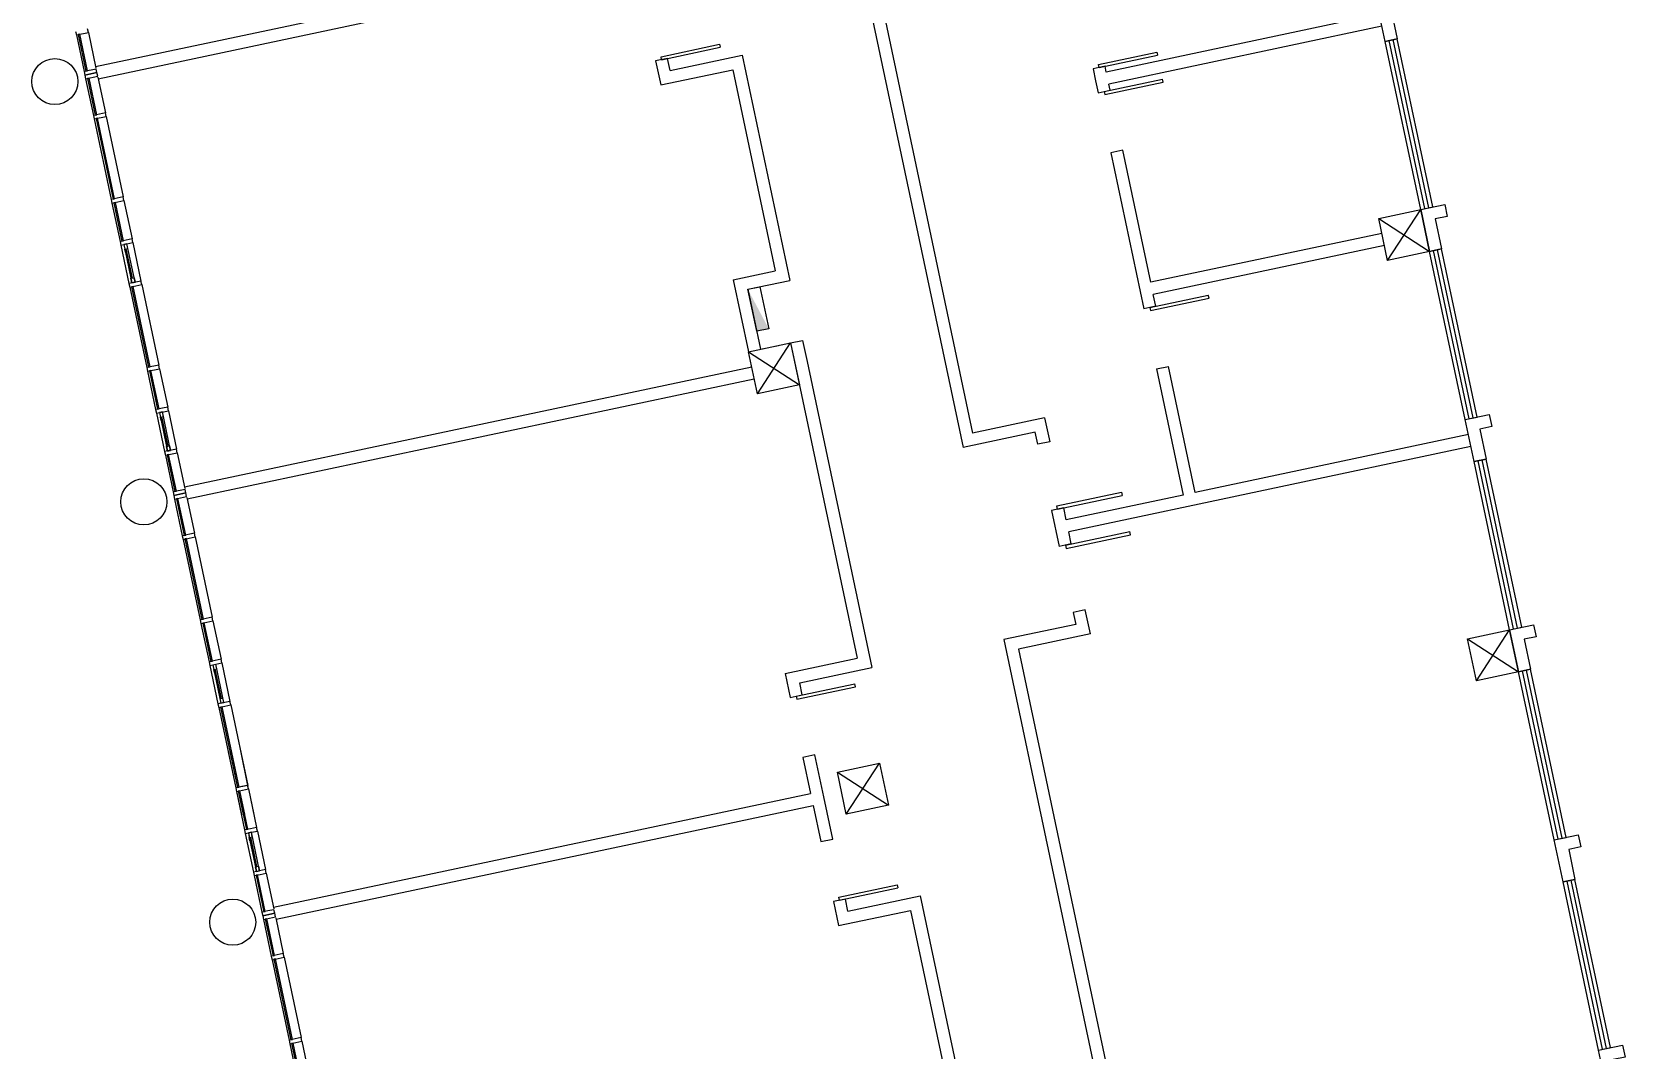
# Model space of a CAD drawing. Header units: millimetres. Extents: x -28081 to 11848482, y -6212777 to 128443.
# Drawn here: x -21721 to 4251, y 51252 to 67841 of the extents above; entities that cross this region are included whole.
import ezdxf

# ---------------------------------------------------------------- set-up
doc = ezdxf.new("R2010")
doc.units = ezdxf.units.MM
doc.header["$LTSCALE"] = 10
doc.layers.add('A—\\M+5C3C5\\M+5B4B0', color=135, linetype='Continuous')
doc.layers.add('A—\\M+5C7BD\\M+5CCE5', color=7, linetype='Continuous')

msp = doc.modelspace()

# ---------------------------------------------------------------- linework, layer by layer
for p, q in [((-11465, 67437), (-10512, 67639)), ((-11455, 67388), (-10501, 67590)), ((-10512, 67639), (-10501, 67590)), ((-11455, 67388), (-11465, 67437)), ((-4335, 67311), (-3381, 67513)), ((-4324, 67262), (-4335, 67311)), ((-4324, 67262), (-3371, 67464)), ((-3381, 67513), (-3371, 67464)), ((-4242, 66871), (-3288, 67073)), ((-4231, 66822), (-3277, 67024)), ((-3277, 67024), (-3288, 67073)), ((-4242, 66871), (-4231, 66822)), ((-3496, 63349), (-2543, 63551)), ((-3486, 63300), (-2532, 63502)), ((-2532, 63502), (-2543, 63551)), ((-3496, 63349), (-3486, 63300)), ((-5010, 60121), (-3961, 60343)), ((-4999, 60067), (-3950, 60289)), ((-3961, 60343), (-3950, 60289)), ((-4999, 60067), (-5010, 60121)), ((-4874, 59480), (-3825, 59702)), ((-4874, 59480), (-4863, 59426)), ((-4863, 59426), (-3814, 59648)), ((-3814, 59648), (-3825, 59702)), ((-9260, 57018), (-8306, 57220)), ((-9249, 56969), (-8296, 57171)), ((-8296, 57171), (-8306, 57220)), ((-9260, 57018), (-9249, 56969)), ((-8566, 53741), (-7613, 53943)), ((-8556, 53692), (-7602, 53894)), ((-7613, 53943), (-7602, 53894)), ((-8556, 53692), (-8566, 53741))]:
    msp.add_line(p, q)
msp.add_lwpolyline([(-10050, 63648), (-9854, 63690), (-9709, 63005), (-9905, 62963)], close=True)
msp.add_solid([(-10050, 63648), (-10050, 63648), (-9905, 62963), (-9709, 63005)])
at = {"layer": 'A—\\M+5C3C5\\M+5B4B0', "extrusion": (7.74398e-26, 8.19673e-27, -1)}
for p, q in [((-21007, 67850), (-20995, 67791)), ((-20995, 67791), (-20799, 67833)), ((-20799, 67833), (-20812, 67891)), ((-20661, 67177), (-20856, 67136)), ((-20856, 67136), (-20844, 67077)), ((-20844, 67077), (-20648, 67119)), ((-20648, 67119), (-20661, 67177)), ((-20522, 66522), (-20718, 66480)), ((-20509, 66463), (-20522, 66522)), ((-20718, 66480), (-20705, 66422)), ((-20705, 66422), (-20509, 66463)), ((-20232, 65152), (-20428, 65111)), ((-20428, 65111), (-20415, 65052)), ((-20415, 65052), (-20219, 65093)), ((-20219, 65093), (-20232, 65152)), ((-20087, 64467), (-20283, 64426)), ((-20283, 64426), (-20270, 64367)), ((-20075, 64409), (-20087, 64467)), ((-20270, 64367), (-20075, 64409)), ((-19942, 63782), (-20138, 63741)), ((-20138, 63741), (-20125, 63682)), ((-20125, 63682), (-19930, 63724)), ((-19930, 63724), (-19942, 63782)), ((-19652, 62413), (-19848, 62371)), ((-19848, 62371), (-19835, 62313)), ((-19835, 62313), (-19640, 62354)), ((-19640, 62354), (-19652, 62413)), ((-19507, 61728), (-19703, 61687)), ((-19703, 61687), (-19690, 61628)), ((-19690, 61628), (-19495, 61669)), ((-19495, 61669), (-19507, 61728)), ((-19362, 61043), (-19558, 61002)), ((-19350, 60984), (-19362, 61043)), ((-19558, 61002), (-19545, 60943)), ((-19545, 60943), (-19350, 60984)), ((-19211, 60329), (-19407, 60288)), ((-19407, 60288), (-19394, 60229)), ((-19394, 60229), (-19198, 60270)), ((-19198, 60270), (-19211, 60329)), ((-19072, 59674), (-19268, 59632)), ((-19268, 59632), (-19255, 59573)), ((-19255, 59573), (-19060, 59615)), ((-19060, 59615), (-19072, 59674)), ((-18782, 58304), (-18978, 58262)), ((-18978, 58262), (-18965, 58204)), ((-18965, 58204), (-18770, 58245)), ((-18770, 58245), (-18782, 58304)), ((-18637, 57619), (-18833, 57578)), ((-18833, 57578), (-18820, 57519)), ((-18820, 57519), (-18625, 57560)), ((-18625, 57560), (-18637, 57619)), ((-18492, 56934), (-18688, 56893)), ((-18688, 56893), (-18675, 56834)), ((-18480, 56876), (-18492, 56934)), ((-18675, 56834), (-18480, 56876)), ((-18202, 55565), (-18398, 55523)), ((-18300, 55544), (-18398, 55523)), ((-18398, 55523), (-18386, 55464)), ((-18398, 55523), (-18386, 55464)), ((-18386, 55464), (-18190, 55506)), ((-18386, 55464), (-18288, 55485)), ((-18203, 55565), (-18300, 55544)), ((-18288, 55485), (-18190, 55506)), ((-18190, 55506), (-18203, 55565)), ((-18190, 55506), (-18202, 55565)), ((-18155, 54859), (-18253, 54838)), ((-18253, 54838), (-18241, 54780)), ((-18058, 54880), (-18155, 54859)), ((-18143, 54800), (-18045, 54821)), ((-18045, 54821), (-18058, 54880)), ((-18241, 54780), (-18143, 54800)), ((-18010, 54174), (-18108, 54153)), ((-18108, 54153), (-18096, 54095)), ((-18096, 54095), (-17998, 54115)), ((-17913, 54195), (-18010, 54174)), ((-17998, 54115), (-17900, 54136)), ((-17900, 54136), (-17913, 54195)), ((-17859, 53460), (-17957, 53439)), ((-17957, 53439), (-17945, 53381)), ((-17945, 53381), (-17847, 53401)), ((-17761, 53481), (-17859, 53460)), ((-17847, 53401), (-17749, 53422)), ((-17749, 53422), (-17761, 53481)), ((-17721, 52805), (-17818, 52784)), ((-17818, 52784), (-17806, 52725)), ((-17806, 52725), (-17708, 52746)), ((-17623, 52825), (-17721, 52805)), ((-17708, 52746), (-17610, 52767)), ((-17610, 52767), (-17623, 52825)), ((-17431, 51435), (-17528, 51414)), ((-17333, 51456), (-17431, 51435)), ((-17320, 51397), (-17333, 51456)), ((-17528, 51414), (-17516, 51355)), ((-17516, 51355), (-17418, 51376)), ((-17418, 51376), (-17320, 51397))]:
    msp.add_line(p, q, dxfattribs=at)
at = {"layer": 'A—\\M+5C3C5\\M+5B4B0'}
for p, q in [((-20995, 67791), (-20869, 67194)), ((-20940, 67803), (-20965, 67798)), ((-20965, 67798), (-20839, 67201)), ((-20814, 67206), (-20940, 67803)), ((-20799, 67833), (-20676, 67252)), ((919, 64948), (339, 67687)), ((984, 64962), (405, 67701)), ((1050, 64976), (470, 67715)), ((1115, 64989), (535, 67729)), ((-20673, 67236), (-20869, 67194)), ((-20869, 67194), (-20856, 67136)), ((-20856, 67136), (-20661, 67177)), ((-20844, 67077), (-20718, 66480)), ((-20839, 67201), (-20814, 67206)), ((-20789, 67089), (-20814, 67083)), ((-20814, 67083), (-20688, 66487)), ((-20663, 66492), (-20789, 67089)), ((-20661, 67177), (-20673, 67236)), ((-20645, 67103), (-20522, 66522)), ((-20688, 66487), (-20663, 66492)), ((-20705, 66422), (-20428, 65111)), ((-20650, 66433), (-20675, 66428)), ((-20675, 66428), (-20398, 65117)), ((-20373, 65122), (-20650, 66433)), ((-20509, 66463), (-20232, 65152)), ((-20415, 65052), (-20283, 64426)), ((-20398, 65117), (-20373, 65122)), ((-20360, 65064), (-20385, 65058)), ((-20385, 65058), (-20253, 64432)), ((-20228, 64437), (-20360, 65064)), ((-20219, 65093), (-20087, 64467)), ((-20253, 64432), (-20228, 64437)), ((-20270, 64367), (-20138, 63741)), ((-20172, 64388), (-20222, 64377)), ((-20172, 64388), (-20222, 64377)), ((-20222, 64377), (-20206, 64303)), ((-20222, 64377), (-20089, 63751)), ((-20206, 64303), (-20156, 64313)), ((-20195, 64250), (-20206, 64303)), ((-20206, 64303), (-20105, 63826)), ((-20080, 63831), (-20181, 64308)), ((-20156, 64313), (-20172, 64388)), ((-20039, 63762), (-20172, 64388)), ((-20075, 64409), (-19942, 63782)), ((1644, 61524), (1064, 64263)), ((1709, 61538), (1129, 64277)), ((1775, 61552), (1195, 64291)), ((1840, 61565), (1260, 64305)), ((-20125, 63682), (-19848, 62371)), ((-20105, 63826), (-20055, 63836)), ((-20089, 63751), (-20105, 63826)), ((-20070, 63694), (-20095, 63689)), ((-20095, 63689), (-19818, 62378)), ((-20039, 63762), (-20089, 63751)), ((-20089, 63751), (-20039, 63762)), ((-19793, 62383), (-20070, 63694)), ((-20055, 63836), (-20039, 63762)), ((-19930, 63724), (-19652, 62413)), ((-19818, 62378), (-19793, 62383)), ((-19640, 62354), (-19507, 61728)), ((-19835, 62313), (-19703, 61687)), ((-19781, 62324), (-19805, 62319)), ((-19805, 62319), (-19673, 61693)), ((-19648, 61698), (-19781, 62324)), ((-19690, 61628), (-19558, 61002)), ((-19673, 61693), (-19648, 61698)), ((-19592, 61649), (-19642, 61638)), ((-19592, 61649), (-19642, 61638)), ((-19642, 61638), (-19626, 61564)), ((-19642, 61638), (-19509, 61012)), ((-19626, 61564), (-19576, 61574)), ((-19615, 61511), (-19626, 61564)), ((-19626, 61564), (-19525, 61087)), ((-19500, 61092), (-19601, 61569)), ((-19576, 61574), (-19592, 61649)), ((-19460, 61023), (-19592, 61649)), ((-19495, 61669), (-19362, 61043)), ((-19525, 61087), (-19475, 61097)), ((-19509, 61012), (-19525, 61087)), ((-19475, 61097), (-19460, 61023)), ((-19545, 60943), (-19419, 60346)), ((-19491, 60955), (-19515, 60949)), ((-19515, 60949), (-19389, 60353)), ((-19460, 61023), (-19509, 61012)), ((-19509, 61012), (-19460, 61023)), ((-19364, 60358), (-19491, 60955)), ((-19350, 60984), (-19227, 60404)), ((2369, 58100), (1789, 60839)), ((2434, 58114), (1854, 60853)), ((2499, 58127), (1920, 60867)), ((2565, 58141), (1985, 60880)), ((-19223, 60388), (-19419, 60346)), ((-19419, 60346), (-19407, 60288)), ((-19407, 60288), (-19211, 60329)), ((-19389, 60353), (-19364, 60358)), ((-19211, 60329), (-19223, 60388)), ((-19394, 60229), (-19268, 59632)), ((-19339, 60240), (-19364, 60235)), ((-19364, 60235), (-19238, 59638)), ((-19213, 59644), (-19339, 60240)), ((-19195, 60254), (-19072, 59674)), ((-19255, 59573), (-18978, 58262)), ((-19238, 59638), (-19213, 59644)), ((-19201, 59585), (-19225, 59580)), ((-19225, 59580), (-18948, 58269)), ((-18923, 58274), (-19201, 59585)), ((-19060, 59615), (-18782, 58304)), ((-18965, 58204), (-18833, 57578)), ((-18948, 58269), (-18923, 58274)), ((-18911, 58215), (-18936, 58210)), ((-18936, 58210), (-18803, 57584)), ((-18778, 57589), (-18911, 58215)), ((-18770, 58245), (-18637, 57619)), ((-18820, 57519), (-18688, 56893)), ((-18803, 57584), (-18778, 57589)), ((-18772, 57529), (-18639, 56903)), ((-18756, 57455), (-18706, 57465)), ((-18745, 57402), (-18756, 57455)), ((-18756, 57455), (-18655, 56978)), ((-18630, 56983), (-18731, 57460)), ((-18590, 56914), (-18722, 57540)), ((-18625, 57560), (-18492, 56934)), ((3094, 54676), (2514, 57415)), ((3159, 54689), (2579, 57429)), ((3224, 54703), (2644, 57443)), ((3289, 54717), (2710, 57456)), ((-18655, 56978), (-18605, 56988)), ((-18590, 56914), (-18639, 56903)), ((-18639, 56903), (-18590, 56914)), ((-18675, 56834), (-18398, 55523)), ((-18621, 56846), (-18646, 56840)), ((-18646, 56840), (-18368, 55529)), ((-18343, 55535), (-18621, 56846)), ((-18480, 56876), (-18202, 55565)), ((-18523, 56112), (-18398, 55523)), ((-18493, 56118), (-18368, 55529)), ((-18344, 55535), (-18468, 56123)), ((-18327, 56153), (-18203, 55565)), ((-18386, 55464), (-18253, 54838)), ((-18386, 55464), (-18306, 55091)), ((-18368, 55529), (-18344, 55535)), ((-18368, 55529), (-18343, 55535)), ((-18331, 55476), (-18356, 55471)), ((-18331, 55476), (-18356, 55471)), ((-18356, 55471), (-18223, 54845)), ((-18356, 55471), (-18276, 55095)), ((-18199, 54850), (-18331, 55476)), ((-18251, 55098), (-18331, 55476)), ((-18190, 55506), (-18058, 54880)), ((-18190, 55506), (-18108, 55118)), ((-18223, 54845), (-18199, 54850)), ((-18045, 54821), (-17913, 54195)), ((-18241, 54780), (-18108, 54153)), ((-18143, 54800), (-18192, 54790)), ((-18143, 54800), (-18192, 54790)), ((-18192, 54790), (-18177, 54715)), ((-18192, 54790), (-18060, 54164)), ((-18177, 54715), (-18127, 54726)), ((-18165, 54662), (-18177, 54715)), ((-18177, 54715), (-18076, 54238)), ((-18051, 54244), (-18152, 54721)), ((-18127, 54726), (-18143, 54800)), ((-18010, 54174), (-18143, 54800)), ((-18096, 54095), (-17970, 53498)), ((-18076, 54238), (-18026, 54249)), ((-18060, 54164), (-18076, 54238)), ((-18041, 54106), (-18066, 54101)), ((-18066, 54101), (-17940, 53504)), ((-18010, 54174), (-18060, 54164)), ((-18060, 54164), (-18010, 54174)), ((-17915, 53510), (-18041, 54106)), ((-18026, 54249), (-18010, 54174)), ((-17900, 54136), (-17777, 53555)), ((4014, 51293), (3434, 54032)), ((3819, 51252), (3239, 53991)), ((3884, 51265), (3304, 54005)), ((3949, 51279), (3369, 54018)), ((-17872, 53519), (-17970, 53498)), ((-17940, 53504), (-17915, 53510)), ((-17774, 53539), (-17872, 53519)), ((-17761, 53481), (-17774, 53539)), ((-17970, 53498), (-17957, 53439)), ((-17957, 53439), (-17859, 53460)), ((-17945, 53381), (-17818, 52784)), ((-17890, 53392), (-17915, 53387)), ((-17915, 53387), (-17788, 52790)), ((-17764, 52795), (-17890, 53392)), ((-17859, 53460), (-17761, 53481)), ((-17746, 53406), (-17623, 52825)), ((-17806, 52725), (-17528, 51414)), ((-17788, 52790), (-17764, 52795)), ((-17751, 52737), (-17776, 52731)), ((-17776, 52731), (-17499, 51420)), ((-17474, 51426), (-17751, 52737)), ((-17610, 52767), (-17333, 51456)), ((-17499, 51420), (-17474, 51426)), ((-17516, 51355), (-17383, 50729)), ((-17461, 51367), (-17486, 51362)), ((-17486, 51362), (-17354, 50736)), ((-17329, 50741), (-17461, 51367)), ((-17320, 51397), (-17188, 50771))]:
    msp.add_line(p, q, dxfattribs=at)
at = {"layer": 'A—\\M+5C7BD\\M+5CCE5'}
for p, q in [((-9439, 74766), (-6540, 61069)), ((-9202, 74612), (-6385, 61306)), ((-20682, 67275), (-11926, 69129)), ((-20640, 67079), (-11884, 68933)), ((246, 68128), (-4206, 67185)), ((288, 67932), (-4164, 66990)), ((339, 67687), (535, 67729)), ((-11358, 67409), (-11553, 67368)), ((-11553, 67368), (-11470, 66976)), ((-11316, 67213), (-11358, 67409)), ((-11316, 67213), (-10142, 67462)), ((-10142, 67462), (-9365, 63793)), ((-4227, 67283), (-4423, 67242)), ((-4206, 67185), (-4227, 67283)), ((-11470, 66976), (-10296, 67225)), ((-10296, 67225), (-9602, 63947)), ((-4423, 67242), (-4381, 67046)), ((-4381, 67046), (-4340, 66850)), ((-4340, 66850), (-4144, 66892)), ((-4144, 66892), (-4165, 66990)), ((-3937, 65913), (-4133, 65872)), ((-4133, 65872), (-3594, 63328)), ((-3481, 63761), (-3937, 65913)), ((919, 64948), (1115, 64989)), ((971, 64704), (970, 64703)), ((286, 64558), (-3481, 63761)), ((1012, 64508), (1012, 64508)), ((327, 64363), (-3440, 63565)), ((1064, 64263), (1260, 64305)), ((-10287, 63802), (-9602, 63947)), ((-10287, 63802), (-10039, 62628)), ((-10050, 63648), (-9365, 63793)), ((-10050, 63648), (-9843, 62670)), ((-3399, 63370), (-3440, 63565)), ((-3399, 63370), (-3594, 63328)), ((-9843, 62670), (-9550, 62732)), ((-9354, 62773), (-9158, 62815)), ((-9354, 62773), (-8266, 57637)), ((-9158, 62815), (-9085, 62473)), ((-19232, 60427), (-9987, 62384)), ((-19232, 60427), (-9987, 62384)), ((-9260, 62333), (-9260, 62333)), ((-9085, 62473), (-8029, 57483)), ((-3387, 62350), (-3191, 62391)), ((-3387, 62350), (-2952, 60295)), ((-2756, 60337), (-3191, 62391)), ((-19191, 60231), (-9945, 62188)), ((-5212, 61555), (-6385, 61306)), ((-5212, 61555), (-5129, 61164)), ((1644, 61524), (1840, 61565)), ((-5366, 61318), (-6540, 61069)), ((-5324, 61122), (-5366, 61318)), ((-5129, 61164), (-5324, 61122)), ((1737, 61084), (-4818, 59696)), ((1696, 61279), (-2756, 60337)), ((1789, 60839), (1985, 60880)), ((-2952, 60295), (-4859, 59892)), ((-4901, 60087), (-5097, 60046)), ((-5097, 60046), (-4972, 59459)), ((-4859, 59892), (-4901, 60087)), ((-4777, 59500), (-4972, 59459)), ((-4777, 59500), (-4818, 59696)), ((-4703, 58187), (-5877, 57939)), ((-4549, 58424), (-4745, 58383)), ((-4745, 58383), (-4703, 58187)), ((-4466, 58033), (-4549, 58424)), ((-5877, 57939), (-3702, 47666)), ((-4466, 58033), (-5640, 57785)), ((2369, 58100), (2565, 58141)), ((-5640, 57785), (-3548, 47903)), ((-9441, 57389), (-8266, 57637)), ((-9204, 57234), (-8029, 57483)), ((2514, 57415), (2710, 57456)), ((-9441, 57389), (-9358, 56997)), ((-9162, 57039), (-9204, 57234)), ((-9358, 56997), (-9162, 57039)), ((-8955, 56060), (-9151, 56019)), ((-9151, 56019), (-9027, 55432)), ((-8810, 55376), (-8955, 56060)), ((-17782, 53578), (-9026, 55432)), ((-8665, 54691), (-8810, 55376)), ((-17741, 53383), (-8985, 55236)), ((-8985, 55236), (-8861, 54649)), ((-8861, 54649), (-8665, 54691)), ((3094, 54676), (3289, 54717)), ((3239, 53991), (3434, 54032)), ((-8417, 53517), (-7242, 53766)), ((-7242, 53766), (-6186, 48776)), ((-8458, 53713), (-8654, 53671)), ((-8654, 53671), (-8571, 53280)), ((-8571, 53280), (-7396, 53528)), ((-8417, 53517), (-8458, 53713)), ((-7396, 53528), (-6309, 48392)), ((3819, 51252), (4014, 51293))]:
    msp.add_line(p, q, dxfattribs=at)
for points in [[(194, 68372), (586, 68455), (627, 68259), (431, 68218), (535, 67729), (339, 67687), (194, 68372)], [(919, 64948), (1311, 65031), (1352, 64835), (1156, 64794), (1260, 64305), (1064, 64263), (919, 64948)], [(1644, 61524), (2035, 61607), (2077, 61411), (1881, 61370), (1985, 60880), (1789, 60839), (1644, 61524)], [(2369, 58100), (2760, 58183), (2802, 57987), (2606, 57946), (2710, 57456), (2514, 57415), (2369, 58100)], [(3094, 54676), (3485, 54759), (3527, 54563), (3331, 54521), (3434, 54032), (3239, 53991), (3094, 54676)], [(3819, 51252), (4210, 51334), (4251, 51139), (4056, 51097), (4159, 50608), (3964, 50567), (3819, 51252)]]:
    msp.add_lwpolyline(points, dxfattribs=at)
for points in [[(234, 64803), (919, 64948), (1064, 64263), (379, 64118)], [(-10039, 62628), (-9354, 62773), (-9209, 62089), (-9894, 61944)], [(1683, 57955), (2368, 58100), (2513, 57415), (1828, 57270)], [(-8589, 55780), (-7904, 55925), (-7759, 55240), (-8444, 55095)]]:
    msp.add_lwpolyline(points, close=True, dxfattribs=at)
for centre in [(-21346, 67032), (-19896, 60184), (-18446, 53336)]:
    msp.add_circle(centre, 375, dxfattribs=at)
at = {"layer": 'Defpoints'}
for p, q in [((379, 64118), (919, 64948)), ((234, 64803), (1064, 64263)), ((-10039, 62628), (-9209, 62089)), ((-9894, 61944), (-9354, 62773)), ((1683, 57955), (2513, 57415)), ((1828, 57270), (2368, 58100)), ((-8444, 55095), (-7904, 55925)), ((-8589, 55780), (-7759, 55240))]:
    msp.add_line(p, q, dxfattribs=at)

doc.saveas('drawing.dxf')
